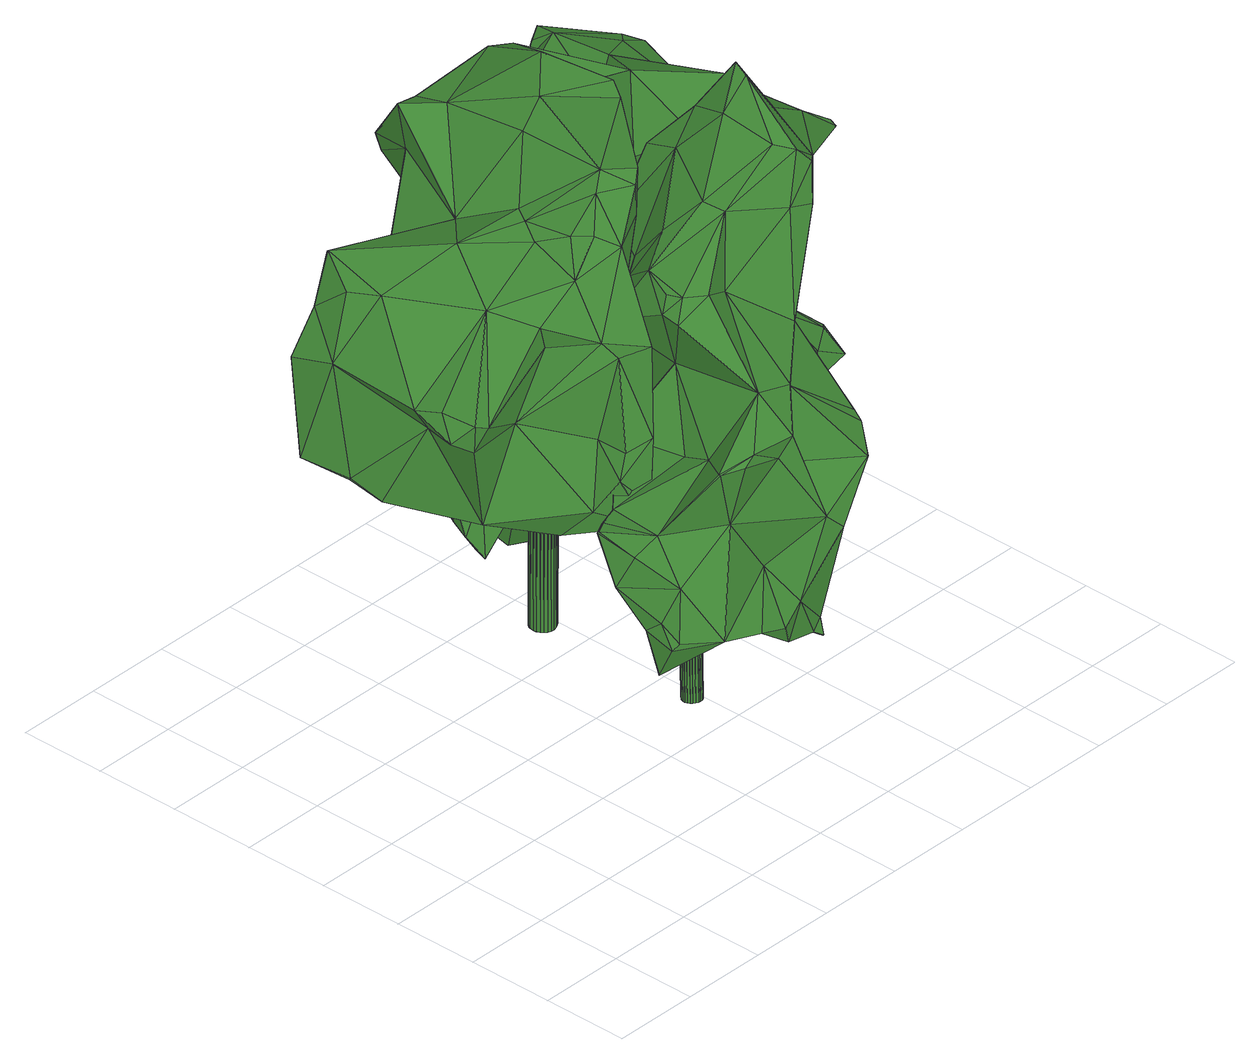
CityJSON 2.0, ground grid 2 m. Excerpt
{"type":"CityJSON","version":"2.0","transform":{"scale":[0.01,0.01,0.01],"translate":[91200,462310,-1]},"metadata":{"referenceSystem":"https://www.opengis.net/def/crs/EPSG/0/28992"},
"CityObjects":{
"tree1":{"type":"SolitaryVegetationObject","attributes":{"gtid":188,"crown_width_m":9.47,"crown_median_z":6.12,"trunk_H_m":6.77,"trunk_DBH_m":0.452,"trunk_radius_m":0.226,"trunk_base_height_m":-0.65,"original_gtid":"192"},"geometry":[{"type":"Solid","lod":"3","boundaries":[[[[0,1,2]],[[3,4,5]],[[2,6,7]],[[0,2,8]],[[9,10,11]],[[12,13,1]],[[14,15,16]],[[17,18,19]],[[20,21,22]],[[23,24,25]],[[26,27,28]],[[26,28,29]],[[30,31,17]],[[32,33,34]],[[35,36,37]],[[38,37,36]],[[39,40,11]],[[41,42,43]],[[41,43,19]],[[44,45,46]],[[11,47,48]],[[48,47,49]],[[39,50,51]],[[52,14,53]],[[14,54,53]],[[22,18,55]],[[22,19,18]],[[56,57,58]],[[7,58,57]],[[59,60,61]],[[62,63,64]],[[62,65,63]],[[66,56,67]],[[49,67,56]],[[68,69,70]],[[71,4,72]],[[33,73,34]],[[74,75,76]],[[12,1,0]],[[77,78,34]],[[11,48,9]],[[79,80,81]],[[82,60,83]],[[46,84,30]],[[45,84,46]],[[10,85,50]],[[86,87,88]],[[89,90,91]],[[92,77,93]],[[94,95,44]],[[71,95,94]],[[45,44,72]],[[71,72,44]],[[95,71,44]],[[96,97,98]],[[38,99,100]],[[20,101,102]],[[101,62,102]],[[10,50,11]],[[103,104,105]],[[106,25,24]],[[10,9,25]],[[107,108,109]],[[110,28,27]],[[111,112,113]],[[114,62,115]],[[116,117,118]],[[60,82,61]],[[21,61,82]],[[1,58,6]],[[1,6,2]],[[86,119,120]],[[30,78,77]],[[121,122,123]],[[124,125,126]],[[42,46,43]],[[125,127,128]],[[108,127,125]],[[129,130,110]],[[131,132,133]],[[120,134,135]],[[136,137,138]],[[139,138,137]],[[140,141,65]],[[140,142,143]],[[109,124,144]],[[99,109,144]],[[51,145,146]],[[17,31,18]],[[147,4,71]],[[96,148,149]],[[96,149,150]],[[109,108,124]],[[150,151,96]],[[47,67,49]],[[152,153,154]],[[74,152,154]],[[155,35,156]],[[148,96,98]],[[151,45,72]],[[77,31,30]],[[142,157,143]],[[30,17,46]],[[123,94,42]],[[46,42,94]],[[46,94,44]],[[18,31,77]],[[158,147,159]],[[122,158,159]],[[94,147,71]],[[152,74,76]],[[76,160,161]],[[162,88,33]],[[163,164,103]],[[165,100,126]],[[36,109,99]],[[48,49,23]],[[103,166,163]],[[154,75,74]],[[154,153,167]],[[110,27,129]],[[118,129,27]],[[35,167,156]],[[76,161,152]],[[2,168,8]],[[89,91,114]],[[156,167,153]],[[156,153,155]],[[91,55,18]],[[131,149,148]],[[69,133,70]],[[21,121,41]],[[21,41,169]],[[170,171,3]],[[1,172,173]],[[174,175,176]],[[177,85,178]],[[3,5,170]],[[179,162,180]],[[126,144,124]],[[151,4,171]],[[72,4,151]],[[181,162,179]],[[182,183,184]],[[1,13,172]],[[9,48,23]],[[107,109,185]],[[157,134,174]],[[139,186,138]],[[136,138,186]],[[85,10,178]],[[19,43,17]],[[46,17,43]],[[81,80,187]],[[133,149,131]],[[47,188,146]],[[39,11,50]],[[83,60,67]],[[83,67,47]],[[108,125,124]],[[150,149,133]],[[126,125,128]],[[175,119,189]],[[9,23,25]],[[106,10,25]],[[23,49,58]],[[109,190,12]],[[177,50,85]],[[191,141,176]],[[192,101,193]],[[115,192,193]],[[121,83,122]],[[145,194,5]],[[171,4,3]],[[94,159,147]],[[82,121,21]],[[121,82,83]],[[182,186,183]],[[116,183,186]],[[187,139,81]],[[134,120,119]],[[24,23,58]],[[142,195,135]],[[151,171,97]],[[49,56,58]],[[22,55,193]],[[196,139,187]],[[197,198,199]],[[187,54,14]],[[90,55,91]],[[200,201,29]],[[200,202,201]],[[146,4,147]],[[145,4,146]],[[123,42,121]],[[145,51,203]],[[16,117,14]],[[196,14,117]],[[61,102,59]],[[182,136,186]],[[170,5,204]],[[205,204,5]],[[103,136,104]],[[136,112,104]],[[151,97,96]],[[11,188,47]],[[168,2,7]],[[29,28,130]],[[88,181,164]],[[29,206,200]],[[164,127,88]],[[163,127,164]],[[202,204,201]],[[162,181,88]],[[181,179,137]],[[81,137,179]],[[64,102,62]],[[207,208,80]],[[157,174,143]],[[143,174,176]],[[136,209,137]],[[22,21,169]],[[169,19,22]],[[59,67,60]],[[47,146,158]],[[11,210,188]],[[121,42,41]],[[130,28,110]],[[59,63,67]],[[64,63,59]],[[151,84,45]],[[161,211,212]],[[213,93,34]],[[113,112,203]],[[214,39,51]],[[205,182,204]],[[182,184,204]],[[177,113,203]],[[106,178,10]],[[147,158,146]],[[35,37,167]],[[168,7,175]],[[168,175,189]],[[170,204,202]],[[79,68,70]],[[132,15,52]],[[157,142,135]],[[205,5,194]],[[18,92,91]],[[77,92,18]],[[69,68,215]],[[176,216,217]],[[7,216,176]],[[77,34,93]],[[170,202,218]],[[130,129,131]],[[148,98,131]],[[67,63,66]],[[114,141,89]],[[219,170,218]],[[139,137,81]],[[179,180,81]],[[157,135,134]],[[170,219,171]],[[122,83,158]],[[83,47,158]],[[127,163,198]],[[127,198,128]],[[33,32,220]],[[5,4,145]],[[101,115,62]],[[205,136,182]],[[89,193,55]],[[169,41,19]],[[29,130,206]],[[103,105,166]],[[189,127,108]],[[86,127,189]],[[88,127,86]],[[103,209,136]],[[68,220,215]],[[104,112,111]],[[154,37,38]],[[38,36,99]],[[161,221,152]],[[153,221,155]],[[212,155,221]],[[154,167,37]],[[21,20,61]],[[181,209,103]],[[137,209,181]],[[150,222,151]],[[223,222,150]],[[213,140,93]],[[224,225,176]],[[153,152,221]],[[226,172,35]],[[34,195,213]],[[226,35,106]],[[86,189,119]],[[215,223,69]],[[227,189,108]],[[92,93,140]],[[92,140,65]],[[123,122,159]],[[123,159,94]],[[154,38,75]],[[212,221,161]],[[225,141,114]],[[65,141,225]],[[217,56,66]],[[155,212,35]],[[199,178,160]],[[213,195,142]],[[79,81,228]],[[107,185,168]],[[227,168,189]],[[12,185,109]],[[136,205,112]],[[7,57,216]],[[51,146,210]],[[184,201,204]],[[183,201,184]],[[217,216,57]],[[217,57,56]],[[229,228,81]],[[199,198,163]],[[196,187,14]],[[24,58,173]],[[1,173,58]],[[129,118,117]],[[129,117,16]],[[226,173,172]],[[24,173,226]],[[7,176,175]],[[227,108,107]],[[61,20,102]],[[208,207,53]],[[208,53,54]],[[143,141,140]],[[143,176,141]],[[92,114,91]],[[62,114,65]],[[97,171,219]],[[172,230,35]],[[231,35,230]],[[231,230,172]],[[164,181,103]],[[223,232,78]],[[222,223,78]],[[131,98,219]],[[219,98,97]],[[131,219,130]],[[92,65,114]],[[218,202,233]],[[202,200,233]],[[13,190,36]],[[36,190,109]],[[13,12,190]],[[218,233,219]],[[165,38,100]],[[201,26,29]],[[66,63,224]],[[226,106,24]],[[188,210,146]],[[78,232,34]],[[64,59,102]],[[214,51,210]],[[215,232,223]],[[34,232,32]],[[162,33,229]],[[220,232,215]],[[32,232,220]],[[177,203,50]],[[50,203,51]],[[16,132,129]],[[131,129,132]],[[132,16,15]],[[217,66,224]],[[133,52,70]],[[133,132,52]],[[116,26,201]],[[118,26,116]],[[118,27,26]],[[217,224,176]],[[213,142,140]],[[78,30,84]],[[65,225,63]],[[63,225,224]],[[176,225,191]],[[20,22,193]],[[115,193,89]],[[20,193,101]],[[89,55,90]],[[222,84,151]],[[222,78,84]],[[0,185,12]],[[227,107,168]],[[163,166,199]],[[0,8,185]],[[168,185,8]],[[134,119,174]],[[175,174,119]],[[180,162,229]],[[180,229,81]],[[150,234,223]],[[69,223,234]],[[69,234,133]],[[150,133,234]],[[33,220,229]],[[68,229,220]],[[197,165,198]],[[165,197,38]],[[106,160,178]],[[161,160,106]],[[75,160,76]],[[75,197,160]],[[75,38,197]],[[128,165,126]],[[198,165,128]],[[199,160,197]],[[229,68,228]],[[68,79,228]],[[214,40,39]],[[210,11,40]],[[210,40,214]],[[145,112,194]],[[203,112,145]],[[194,112,205]],[[105,104,235]],[[166,105,235]],[[166,235,199]],[[199,235,178]],[[177,235,113]],[[178,235,177]],[[113,235,111]],[[104,111,235]],[[7,6,58]],[[88,73,33]],[[88,87,73]],[[192,115,101]],[[114,115,225]],[[141,191,115]],[[141,115,89]],[[191,225,115]],[[120,73,86]],[[87,86,73]],[[34,73,195]],[[195,73,135]],[[120,135,73]],[[116,201,183]],[[219,206,130]],[[196,186,139]],[[117,116,186]],[[117,186,196]],[[36,35,231]],[[13,231,172]],[[36,231,13]],[[126,100,144]],[[99,144,100]],[[80,208,54]],[[80,54,187]],[[70,52,236]],[[35,212,211]],[[35,211,106]],[[233,206,219]],[[200,206,233]],[[52,15,14]],[[80,236,207]],[[79,70,236]],[[106,211,161]],[[80,79,236]],[[53,207,236]],[[53,236,52]],[[237,238,239]],[[237,239,240]],[[240,239,241]],[[240,241,242]],[[239,238,243]],[[239,243,241]],[[241,243,244]],[[241,244,242]],[[243,238,245]],[[243,245,244]],[[244,245,246]],[[244,246,242]],[[245,238,247]],[[245,247,246]],[[246,247,248]],[[246,248,242]],[[247,238,249]],[[247,249,248]],[[248,249,250]],[[248,250,242]],[[249,238,251]],[[249,251,250]],[[250,251,252]],[[250,252,242]],[[251,238,253]],[[251,253,252]],[[252,253,254]],[[252,254,242]],[[253,238,255]],[[253,255,254]],[[254,255,256]],[[254,256,242]],[[255,238,257]],[[255,257,256]],[[256,257,258]],[[256,258,242]],[[257,238,259]],[[257,259,258]],[[258,259,260]],[[258,260,242]],[[259,238,261]],[[259,261,260]],[[260,261,262]],[[260,262,242]],[[261,238,263]],[[261,263,262]],[[262,263,264]],[[262,264,242]],[[263,238,265]],[[263,265,264]],[[264,265,266]],[[264,266,242]],[[265,238,267]],[[265,267,266]],[[266,267,268]],[[266,268,242]],[[267,238,269]],[[267,269,268]],[[268,269,270]],[[268,270,242]],[[269,238,271]],[[269,271,270]],[[270,271,272]],[[270,272,242]],[[271,238,273]],[[271,273,272]],[[272,273,274]],[[272,274,242]],[[273,238,275]],[[273,275,274]],[[274,275,276]],[[274,276,242]],[[275,238,277]],[[275,277,276]],[[276,277,278]],[[276,278,242]],[[277,238,279]],[[277,279,278]],[[278,279,280]],[[278,280,242]],[[279,238,281]],[[279,281,280]],[[280,281,282]],[[280,282,242]],[[281,238,283]],[[281,283,282]],[[282,283,284]],[[282,284,242]],[[283,238,285]],[[283,285,284]],[[284,285,286]],[[284,286,242]],[[285,238,237]],[[285,237,286]],[[286,237,240]],[[286,240,242]]]]}]},
"tree2":{"type":"SolitaryVegetationObject","attributes":{"gtid":187,"crown_width_m":10.84,"crown_median_z":7.3,"trunk_H_m":8.02,"trunk_DBH_m":0.591,"trunk_radius_m":0.295,"trunk_base_height_m":-0.72,"original_gtid":"191"},"geometry":[{"type":"Solid","lod":"3","boundaries":[[[[287,288,289]],[[290,291,292]],[[292,291,293]],[[294,295,296]],[[297,298,299]],[[300,301,302]],[[300,302,303]],[[304,294,305]],[[306,307,308]],[[309,299,298]],[[310,311,312]],[[313,307,314]],[[315,316,317]],[[318,310,319]],[[320,321,322]],[[323,322,321]],[[324,325,326]],[[327,326,325]],[[328,329,330]],[[328,330,331]],[[332,311,333]],[[313,314,334]],[[315,317,335]],[[315,335,322]],[[336,337,338]],[[339,340,341]],[[342,343,344]],[[345,346,347]],[[343,348,349]],[[350,351,340]],[[350,340,339]],[[352,308,353]],[[328,353,329]],[[293,354,355]],[[356,355,354]],[[357,358,359]],[[360,361,362]],[[363,364,365]],[[366,367,320]],[[368,369,370]],[[368,370,371]],[[331,372,328]],[[373,374,375]],[[376,372,377]],[[378,379,380]],[[306,314,307]],[[381,382,383]],[[384,347,346]],[[353,330,329]],[[385,386,387]],[[388,376,377]],[[389,296,390]],[[389,390,357]],[[391,392,308]],[[393,312,332]],[[349,297,345]],[[349,348,297]],[[303,394,300]],[[388,328,376]],[[392,353,308]],[[376,328,372]],[[361,360,395]],[[396,397,364]],[[389,357,398]],[[399,400,401]],[[402,400,399]],[[403,404,405]],[[308,406,306]],[[407,385,408]],[[407,408,409]],[[353,328,388]],[[353,388,352]],[[410,321,411]],[[300,412,413]],[[414,374,415]],[[416,413,417]],[[418,405,404]],[[337,336,360]],[[394,412,300]],[[417,401,416]],[[308,307,391]],[[365,364,397]],[[413,412,417]],[[419,420,421]],[[297,422,298]],[[423,298,422]],[[364,424,396]],[[391,396,424]],[[345,347,425]],[[345,425,349]],[[416,401,400]],[[405,327,403]],[[387,408,385]],[[426,427,398]],[[428,296,429]],[[430,431,370]],[[370,431,432]],[[322,323,315]],[[433,434,435]],[[334,436,396]],[[437,436,334]],[[435,438,433]],[[384,425,347]],[[439,386,385]],[[439,342,386]],[[440,441,381]],[[349,425,344]],[[342,350,339]],[[439,407,423]],[[442,326,443]],[[309,444,299]],[[445,296,428]],[[437,446,436]],[[423,447,439]],[[313,396,307]],[[391,307,396]],[[351,311,310]],[[413,416,448]],[[302,449,450]],[[302,450,303]],[[422,343,447]],[[449,451,450]],[[348,422,297]],[[442,291,452]],[[362,378,337]],[[453,454,393]],[[374,338,380]],[[455,456,457]],[[388,440,352]],[[379,301,300]],[[440,418,352]],[[428,420,445]],[[383,354,458]],[[415,374,380]],[[459,359,335]],[[358,335,359]],[[349,344,343]],[[460,320,461]],[[462,461,320]],[[449,463,464]],[[296,295,465]],[[335,358,322]],[[466,322,358]],[[413,448,415]],[[415,467,414]],[[415,448,467]],[[468,469,470]],[[309,423,407]],[[459,317,426]],[[459,426,398]],[[360,362,337]],[[299,366,297]],[[465,471,472]],[[473,429,287]],[[348,343,422]],[[426,317,316]],[[423,422,447]],[[445,294,296]],[[412,474,417]],[[319,373,318]],[[475,395,476]],[[475,477,382]],[[305,294,445]],[[418,404,306]],[[384,346,466]],[[361,478,464]],[[319,374,373]],[[464,478,449]],[[417,474,401]],[[371,401,474]],[[409,456,479]],[[457,456,409]],[[480,309,407]],[[480,407,409]],[[343,342,447]],[[339,386,342]],[[306,404,314]],[[288,428,289]],[[452,292,288]],[[313,334,396]],[[301,449,302]],[[481,425,384]],[[440,405,418]],[[382,477,354]],[[293,291,458]],[[464,463,361]],[[304,305,453]],[[304,453,333]],[[363,365,482]],[[365,483,482]],[[365,397,483]],[[455,387,484]],[[292,293,421]],[[485,486,487]],[[396,488,397]],[[311,351,350]],[[479,438,409]],[[469,409,438]],[[331,431,372]],[[383,382,354]],[[310,318,351]],[[489,351,318]],[[490,491,342]],[[490,342,344]],[[437,334,492]],[[489,318,341]],[[484,341,318]],[[372,431,377]],[[470,461,468]],[[493,432,331]],[[432,493,371]],[[341,386,339]],[[371,483,494]],[[438,479,495]],[[433,495,479]],[[333,311,350]],[[405,440,496]],[[397,488,494]],[[397,494,483]],[[360,419,476]],[[401,497,498]],[[499,497,401]],[[370,369,450]],[[500,450,369]],[[318,373,402]],[[419,356,476]],[[356,354,477]],[[491,350,342]],[[331,432,431]],[[335,317,459]],[[362,361,378]],[[360,476,395]],[[309,298,423]],[[382,485,475]],[[371,501,483]],[[482,483,501]],[[333,453,332]],[[445,454,305]],[[321,470,411]],[[444,309,502]],[[360,336,393]],[[363,503,364]],[[443,291,442]],[[393,332,453]],[[337,378,338]],[[352,406,308]],[[296,472,390]],[[296,465,472]],[[428,473,289]],[[430,485,504]],[[318,402,484]],[[446,437,492]],[[505,387,386]],[[363,482,506]],[[408,387,455]],[[485,381,441]],[[485,382,381]],[[443,496,458]],[[381,458,496]],[[458,291,443]],[[387,505,484]],[[484,505,341]],[[304,295,294]],[[366,299,367]],[[427,287,429]],[[359,507,357]],[[398,357,507]],[[395,475,487]],[[300,508,379]],[[413,508,300]],[[502,309,480]],[[409,468,480]],[[469,468,409]],[[442,509,410]],[[452,509,442]],[[320,367,502]],[[444,502,367]],[[438,325,469]],[[391,424,392]],[[452,288,287]],[[487,486,451]],[[475,485,487]],[[477,476,356]],[[475,476,477]],[[491,333,350]],[[411,470,469]],[[411,469,324]],[[393,454,420]],[[445,420,454]],[[399,497,402]],[[493,501,371]],[[510,336,338]],[[490,511,304]],[[295,304,511]],[[396,446,488]],[[436,446,396]],[[344,425,512]],[[480,462,502]],[[468,462,480]],[[451,395,487]],[[395,451,361]],[[478,361,451]],[[449,478,451]],[[462,320,502]],[[468,461,462]],[[290,452,291]],[[410,324,442]],[[326,442,324]],[[410,411,324]],[[410,323,321]],[[352,418,406]],[[406,418,306]],[[288,421,420]],[[288,292,421]],[[451,486,370]],[[389,429,296]],[[398,429,389]],[[398,427,429]],[[364,503,424]],[[447,342,513]],[[394,474,412]],[[303,474,394]],[[466,346,514]],[[466,514,322]],[[444,367,299]],[[466,358,481]],[[384,466,481]],[[322,514,320]],[[341,505,386]],[[393,336,312]],[[435,403,327]],[[346,345,514]],[[316,509,426]],[[316,315,509]],[[427,426,509]],[[287,427,509]],[[287,509,452]],[[419,421,356]],[[356,421,355]],[[419,393,420]],[[419,360,393]],[[415,379,508]],[[398,507,459]],[[435,434,515]],[[453,305,454]],[[304,333,491]],[[460,461,321]],[[321,461,470]],[[473,428,429]],[[297,366,514]],[[297,514,345]],[[288,420,428]],[[315,516,509]],[[410,509,516]],[[315,323,516]],[[416,400,448]],[[432,371,370]],[[431,517,377]],[[377,517,388]],[[378,361,463]],[[410,516,323]],[[314,404,403]],[[381,496,440]],[[378,380,338]],[[415,380,379]],[[467,373,375]],[[467,375,414]],[[319,310,510]],[[319,510,374]],[[433,479,456]],[[515,518,499]],[[402,518,519]],[[497,518,402]],[[385,407,439]],[[326,496,443]],[[405,496,327]],[[326,327,496]],[[492,334,403]],[[334,314,403]],[[492,403,435]],[[438,435,327]],[[495,433,438]],[[414,375,374]],[[440,388,441]],[[330,503,363]],[[441,504,485]],[[425,472,512]],[[441,517,504]],[[431,430,517]],[[482,501,506]],[[336,310,520]],[[301,463,449]],[[379,378,463]],[[379,463,301]],[[446,499,521]],[[492,499,446]],[[522,481,523]],[[481,358,523]],[[481,522,425]],[[430,504,517]],[[510,310,336]],[[510,338,374]],[[310,312,520]],[[336,520,312]],[[290,292,452]],[[489,341,340]],[[408,455,457]],[[457,409,408]],[[351,489,340]],[[499,518,497]],[[293,458,354]],[[455,484,456]],[[519,456,484]],[[467,448,400]],[[392,424,353]],[[353,424,330]],[[503,330,424]],[[324,469,325]],[[287,289,473]],[[430,370,486]],[[446,521,488]],[[327,325,438]],[[485,430,486]],[[320,514,366]],[[402,373,400]],[[467,400,373]],[[460,321,320]],[[332,312,311]],[[293,355,421]],[[441,388,517]],[[490,304,491]],[[359,459,507]],[[494,488,521]],[[401,521,499]],[[371,521,401]],[[494,521,371]],[[472,471,512]],[[522,390,472]],[[522,472,425]],[[522,523,390]],[[358,390,523]],[[357,390,358]],[[295,471,465]],[[381,383,458]],[[471,295,511]],[[471,511,512]],[[344,511,490]],[[492,524,499]],[[370,450,451]],[[515,524,435]],[[515,499,524]],[[492,435,524]],[[401,498,399]],[[399,498,497]],[[500,369,368]],[[363,506,330]],[[368,474,500]],[[368,371,474]],[[303,500,474]],[[303,450,500]],[[439,513,342]],[[447,513,439]],[[415,508,413]],[[331,506,493]],[[330,506,331]],[[493,506,501]],[[512,511,344]],[[484,402,519]],[[434,433,456]],[[434,456,515]],[[515,456,518]],[[519,518,456]],[[525,526,527]],[[525,527,528]],[[528,527,529]],[[528,529,530]],[[527,526,531]],[[527,531,529]],[[529,531,532]],[[529,532,530]],[[531,526,533]],[[531,533,532]],[[532,533,534]],[[532,534,530]],[[533,526,535]],[[533,535,534]],[[534,535,536]],[[534,536,530]],[[535,526,537]],[[535,537,536]],[[536,537,538]],[[536,538,530]],[[537,526,539]],[[537,539,538]],[[538,539,540]],[[538,540,530]],[[539,526,541]],[[539,541,540]],[[540,541,542]],[[540,542,530]],[[541,526,543]],[[541,543,542]],[[542,543,544]],[[542,544,530]],[[543,526,545]],[[543,545,544]],[[544,545,546]],[[544,546,530]],[[545,526,547]],[[545,547,546]],[[546,547,548]],[[546,548,530]],[[547,526,549]],[[547,549,548]],[[548,549,550]],[[548,550,530]],[[549,526,551]],[[549,551,550]],[[550,551,552]],[[550,552,530]],[[551,526,553]],[[551,553,552]],[[552,553,554]],[[552,554,530]],[[553,526,555]],[[553,555,554]],[[554,555,556]],[[554,556,530]],[[555,526,557]],[[555,557,556]],[[556,557,558]],[[556,558,530]],[[557,526,559]],[[557,559,558]],[[558,559,560]],[[558,560,530]],[[559,526,561]],[[559,561,560]],[[560,561,562]],[[560,562,530]],[[561,526,563]],[[561,563,562]],[[562,563,564]],[[562,564,530]],[[563,526,565]],[[563,565,564]],[[564,565,566]],[[564,566,530]],[[565,526,567]],[[565,567,566]],[[566,567,568]],[[566,568,530]],[[567,526,569]],[[567,569,568]],[[568,569,570]],[[568,570,530]],[[569,526,571]],[[569,571,570]],[[570,571,572]],[[570,572,530]],[[571,526,573]],[[571,573,572]],[[572,573,574]],[[572,574,530]],[[573,526,525]],[[573,525,574]],[[574,525,528]],[[574,528,530]]]]}]}
},
"vertices":[
[1199,761,512],[1123,871,550],[1203,775,574],[512,282,843],[599,386,976],[485,441,839],[1098,782,598],[1046,690,641],[1231,733,534],[745,835,775],[719,818,638],[735,750,821],[1129,757,381],[988,901,385],[544,31,499],[522,20,547],[457,24,566],[944,376,1319],[1001,385,1272],[965,530,1415],[1072,726,1171],[936,640,1308],[1081,563,1266],[821,886,721],[906,913,567],[801,885,691],[283,176,591],[285,108,571],[290,142,618],[255,232,682],[883,338,1228],[977,365,1282],[807,190,848],[798,321,768],[863,327,991],[767,991,367],[905,878,250],[740,971,305],[738,966,306],[747,712,619],[807,747,656],[909,541,1348],[732,434,1274],[918,418,1325],[561,331,1176],[603,300,1176],[741,382,1270],[740,743,967],[766,842,819],[888,819,844],[671,671,603],[674,538,682],[583,35,574],[624,38,480],[623,42,478],[1146,547,1233],[943,789,858],[974,757,664],[993,858,685],[950,733,1156],[848,716,1175],[938,729,1186],[1064,726,1156],[983,676,1050],[1036,722,1145],[988,652,1076],[929,733,913],[876,741,1023],[778,61,742],[808,60,799],[686,14,712],[533,361,1136],[533,318,1129],[825,383,785],[608,930,277],[605,902,269],[573,925,325],[946,335,1208],[799,249,1040],[706,53,703],[655,50,497],[634,145,662],[845,688,1242],[754,691,1111],[681,328,1133],[626,734,555],[929,546,643],[773,473,663],[814,392,538],[1194,559,1122],[1193,513,1204],[1188,493,1200],[984,523,1173],[887,501,1096],[574,435,1188],[553,369,1171],[494,79,949],[415,100,932],[415,96,931],[895,843,242],[893,842,245],[1195,757,1174],[1062,728,1159],[575,525,520],[543,528,526],[567,568,543],[741,902,480],[1097,748,384],[982,646,359],[1018,760,244],[296,97,587],[531,577,566],[552,520,650],[531,608,559],[1190,558,1120],[1190,744,1174],[333,198,552],[426,91,584],[293,149,491],[1031,413,699],[1028,410,699],[834,600,1275],[672,562,1115],[662,478,1220],[969,694,232],[922,638,345],[907,742,285],[854,615,497],[883,693,391],[363,38,586],[320,116,698],[451,104,793],[535,90,658],[649,25,749],[1119,405,729],[1052,418,764],[505,351,661],[551,348,670],[487,261,666],[496,182,616],[988,569,957],[1193,659,942],[1014,489,846],[1057,523,830],[934,749,234],[600,485,792],[712,568,903],[534,502,1060],[464,74,934],[563,77,907],[594,67,950],[590,155,1015],[583,966,339],[661,1091,323],[678,996,282],[691,1154,360],[691,1153,356],[1115,460,769],[641,546,1088],[637,546,1092],[618,923,420],[568,964,441],[766,314,760],[781,590,548],[751,445,498],[915,849,362],[613,640,557],[685,1043,298],[1171,691,546],[972,565,1428],[323,300,803],[507,213,870],[938,958,452],[993,890,597],[1124,469,768],[1062,636,622],[1056,526,827],[609,697,567],[621,751,517],[613,299,743],[690,194,777],[718,375,558],[481,308,674],[366,195,616],[385,246,734],[1129,753,383],[438,213,609],[573,115,587],[719,673,888],[1032,623,596],[1030,816,326],[1196,661,942],[1199,755,1174],[1189,745,1179],[521,466,776],[890,440,854],[495,127,595],[725,869,442],[818,767,479],[624,750,514],[231,259,812],[259,234,682],[268,280,807],[588,538,650],[322,301,799],[494,448,776],[276,200,757],[649,33,462],[650,36,459],[589,471,658],[844,619,844],[629,954,410],[621,1025,375],[948,474,922],[858,595,650],[840,107,845],[937,594,664],[867,637,848],[269,277,809],[321,179,796],[808,188,844],[618,1025,372],[682,154,990],[684,155,986],[953,635,935],[1192,662,942],[923,961,465],[1010,774,522],[740,99,730],[729,145,749],[892,909,405],[925,885,363],[840,127,863],[234,257,814],[599,148,845],[533,608,556],[653,47,497],[798,503,35],[775,502,35],[797,509,35],[807,524,712],[806,530,712],[784,523,712],[794,514,34],[803,535,712],[790,518,34],[800,540,711],[786,522,34],[795,543,711],[780,524,34],[789,545,711],[774,524,34],[783,546,711],[768,524,34],[778,545,712],[763,521,35],[772,542,712],[759,517,35],[768,539,712],[755,513,35],[764,534,712],[753,507,35],[762,528,712],[752,501,35],[762,522,712],[753,495,36],[762,517,713],[756,490,36],[765,511,713],[760,486,36],[769,507,713],[764,482,36],[773,503,713],[770,480,36],[779,501,713],[776,479,36],[785,501,713],[782,480,36],[791,501,713],[787,483,35],[796,504,713],[791,486,35],[801,508,712],[795,491,35],[804,512,712],[797,497,35],[806,518,712],
[466,510,801],[697,603,906],[452,617,961],[615,722,686],[618,722,683],[711,666,888],[689,825,792],[656,545,1301],[580,581,1302],[576,509,1209],[103,852,1009],[100,961,978],[70,909,776],[1380,1032,878],[1368,961,903],[1375,1028,741],[1444,1055,695],[610,598,1337],[677,558,1325],[694,1072,282],[748,1142,243],[819,1036,132],[158,958,832],[826,1028,1335],[746,880,1422],[839,838,1324],[782,1269,362],[672,1128,320],[306,424,693],[393,269,743],[390,267,745],[821,1202,1132],[847,1089,1086],[117,732,727],[317,595,662],[174,514,743],[322,557,644],[596,774,524],[594,839,699],[601,775,524],[732,940,558],[1146,901,207],[1104,983,178],[1121,1034,190],[1258,949,271],[836,769,1360],[666,811,1387],[795,1263,441],[332,362,763],[1022,894,1234],[1171,773,1206],[1110,1032,1163],[537,1074,1314],[604,1087,1292],[605,1196,1154],[473,862,1166],[209,961,1178],[369,762,1206],[105,635,996],[79,513,982],[115,571,1015],[171,876,1137],[196,807,1146],[607,1006,1312],[769,1043,1349],[869,867,223],[945,959,137],[774,898,743],[818,941,827],[970,794,869],[414,369,1088],[264,509,943],[379,393,900],[1032,727,1147],[1196,681,933],[1154,754,1172],[1111,1245,248],[1036,1285,269],[1153,1265,274],[96,798,763],[97,800,758],[1325,1035,681],[1349,1003,677],[1298,970,640],[1193,1077,514],[1216,887,300],[1048,1196,1106],[1087,1159,1169],[1076,1207,1134],[1149,867,253],[1208,883,300],[1172,820,1106],[1257,1069,1106],[1197,1074,1134],[885,917,548],[984,905,720],[781,914,670],[121,486,1016],[436,969,1002],[543,1058,1211],[621,1121,1048],[1039,849,335],[508,366,1070],[412,413,1105],[831,1119,183],[848,1045,137],[870,745,1170],[1419,1112,788],[1163,683,912],[846,1317,346],[1030,1295,283],[445,304,912],[1151,1124,959],[1152,1129,960],[1118,1132,735],[951,1162,978],[765,1019,446],[711,1048,315],[791,910,439],[782,988,240],[320,961,918],[485,965,973],[476,965,794],[501,571,567],[459,783,713],[1387,1161,812],[1313,1232,908],[1106,1220,1149],[1233,1109,1116],[1270,1285,847],[1297,1280,818],[774,965,302],[867,765,1038],[667,590,1100],[740,775,974],[160,954,1072],[284,973,980],[984,1165,242],[304,624,1140],[419,288,773],[452,368,852],[608,532,1065],[527,437,1047],[1142,893,552],[1200,906,454],[1204,944,474],[656,1112,687],[712,1099,674],[723,1084,644],[834,1276,437],[839,1268,444],[618,1027,702],[391,977,1016],[838,885,386],[1065,907,487],[505,569,568],[635,766,565],[74,910,774],[663,550,1223],[957,1221,441],[210,965,1174],[1193,1203,1086],[1370,863,879],[1350,1000,680],[1286,845,830],[559,555,683],[821,736,1340],[677,672,1180],[699,1110,972],[688,1099,825],[676,973,830],[705,841,655],[360,316,843],[328,719,794],[354,756,780],[282,828,845],[1179,900,1007],[1352,828,882],[541,551,1233],[124,491,951],[1167,1226,1105],[387,785,772],[471,852,709],[434,785,727],[519,593,1225],[471,537,1168],[510,465,1047],[1332,1116,716],[1061,810,876],[998,768,904],[973,793,865],[1332,822,857],[598,1111,724],[274,860,856],[152,478,1002],[1180,1240,298],[1114,1232,392],[721,1210,1024],[1027,922,699],[1274,991,652],[1191,886,855],[1051,1241,426],[669,1130,1246],[525,738,1222],[609,804,1336],[914,1117,462],[1232,1037,287],[1085,1238,416],[618,1109,703],[787,895,489],[911,1058,827],[1080,968,861],[996,1077,665],[1440,1055,692],[1196,1128,320],[110,862,767],[1019,1176,240],[1134,892,541],[601,1177,1123],[1185,1065,259],[384,323,897],[1215,1103,993],[436,469,682],[993,955,1152],[507,705,1216],[484,658,1199],[330,881,1018],[156,644,924],[783,1084,719],[355,536,645],[1170,903,466],[830,1077,796],[771,1074,859],[839,922,1253],[1054,1133,471],[366,535,1108],[374,531,1059],[914,1044,571],[805,903,29],[775,902,28],[803,910,29],[787,884,830],[786,891,831],[757,883,830],[800,917,29],[783,898,831],[795,923,29],[778,904,831],[789,928,29],[771,909,831],[782,931,29],[764,911,831],[774,932,29],[757,912,830],[767,930,29],[749,911,830],[760,927,28],[742,908,830],[754,922,28],[736,903,830],[749,916,28],[731,897,830],[746,909,28],[729,890,829],[746,901,27],[728,882,829],[747,894,27],[729,874,829],[750,887,27],[732,867,829],[755,881,27],[737,861,829],[761,876,27],[743,857,829],[768,873,27],[750,854,829],[776,872,27],[758,853,829],[783,874,28],[766,855,829],[790,877,28],[773,858,830],[796,882,28],[779,862,830],[801,888,28],[783,869,830],[804,895,29],[786,876,830]
]}
